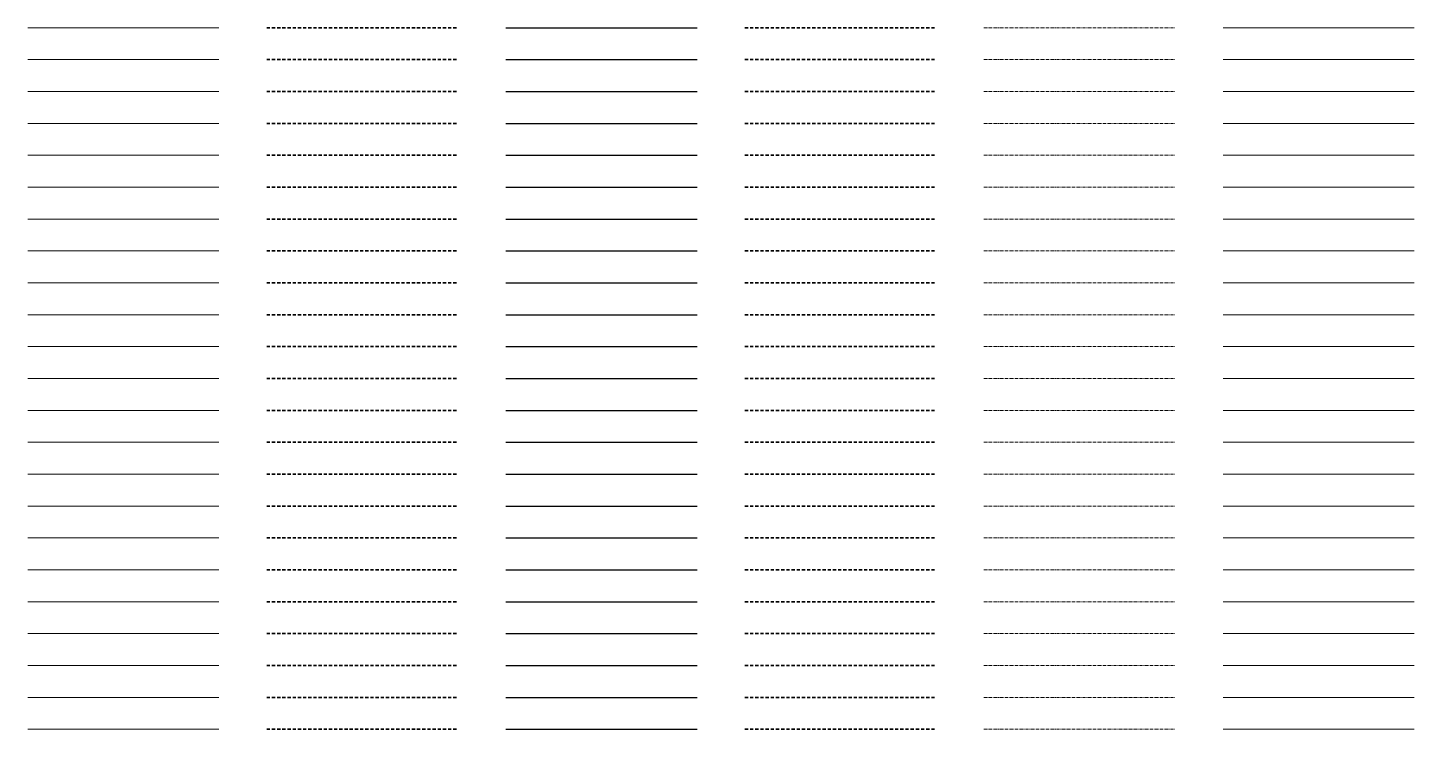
# Model space of a CAD drawing. Header units: metres. Extents: x -170 to 2070, y -13 to 14380.
# Drawn here: x 150 to 1020, y 7640 to 8080 of the extents above; entities that cross this region are included whole.
import ezdxf
from ezdxf.lldxf.tags import DXFTag

# ---------------------------------------------------------------- set-up
doc = ezdxf.new("R2010")
doc.units = ezdxf.units.M
doc.linetypes.add('KL-SO', pattern=[3.25, 2, -1.25])
doc.linetypes.add('KL-VERLATEN-SO', pattern=[3.25, 2, -0.5, 0.25, -0.5])
for name, color, linetype, lineweight in [('B-OI-KL-ET_LSOV_DISTRIBUTIE_230 V_4x150Al 4x6Cu-G', 14, 'Continuous', 18), ('B-OI-KL-ET_LSOV_DISTRIBUTIE_230 V_4x150Al 4x6Cu-RESERVE-G', 14, 'KL-RESERVE-SO', 18), ('B-OI-KL-ET_LSOV_DISTRIBUTIE_230 V_4x150Al 4x6Cu-VERLATEN-G', 14, 'KL-VERLATEN-SO', 18), ('B-OI-KL-ET_LSOV_DISTRIBUTIE_230 V_4x16Cu 4x2.5Cu-G', 14, 'Continuous', 18), ('B-OI-KL-ET_LSOV_DISTRIBUTIE_230 V_4x16Cu 4x2.5Cu-RESERVE-G', 14, 'KL-RESERVE-SO', 18), ('B-OI-KL-ET_LSOV_DISTRIBUTIE_230 V_4x16Cu 4x2.5Cu-VERLATEN-G', 14, 'KL-VERLATEN-SO', 18), ('B-OI-KL-ET_LSOV_DISTRIBUTIE_230 V_4x16Cu-G', 14, 'Continuous', 18), ('B-OI-KL-ET_LSOV_DISTRIBUTIE_230 V_4x16Cu-RESERVE-G', 14, 'KL-RESERVE-SO', 18), ('B-OI-KL-ET_LSOV_DISTRIBUTIE_230 V_4x16Cu-VERLATEN-G', 14, 'KL-VERLATEN-SO', 18), ('B-OI-KL-ET_LSOV_DISTRIBUTIE_230 V_4x2.5Cu-G', 14, 'Continuous', 18), ('B-OI-KL-ET_LSOV_DISTRIBUTIE_230 V_4x2.5Cu-RESERVE-G', 14, 'KL-RESERVE-SO', 18), ('B-OI-KL-ET_LSOV_DISTRIBUTIE_230 V_4x2.5Cu-VERLATEN-G', 14, 'KL-VERLATEN-SO', 18), ('B-OI-KL-ET_LSOV_DISTRIBUTIE_230 V_4x240Al-G', 14, 'Continuous', 18), ('B-OI-KL-ET_LSOV_DISTRIBUTIE_230 V_4x240Al-RESERVE-G', 14, 'KL-RESERVE-SO', 18), ('B-OI-KL-ET_LSOV_DISTRIBUTIE_230 V_4x240Al-VERLATEN-G', 14, 'KL-VERLATEN-SO', 18), ('B-OI-KL-ET_LSOV_DISTRIBUTIE_230 V_4x6Cu 4x2.5Cu-G', 14, 'Continuous', 18), ('B-OI-KL-ET_LSOV_DISTRIBUTIE_230 V_4x6Cu 4x2.5Cu-RESERVE-G', 14, 'KL-RESERVE-SO', 18), ('B-OI-KL-ET_LSOV_DISTRIBUTIE_230 V_4x6Cu 4x2.5Cu-VERLATEN-G', 14, 'KL-VERLATEN-SO', 18), ('B-OI-KL-ET_LSOV_DISTRIBUTIE_230 V_4x6Cu-G', 14, 'Continuous', 18), ('B-OI-KL-ET_LSOV_DISTRIBUTIE_230 V_4x6Cu-RESERVE-G', 14, 'KL-RESERVE-SO', 18), ('B-OI-KL-ET_LSOV_DISTRIBUTIE_230 V_4x6Cu-VERLATEN-G', 14, 'KL-VERLATEN-SO', 18), ('B-OI-KL-ET_LSOV_DISTRIBUTIE_230 V_4x95Al 4x6Cu-G', 14, 'Continuous', 18), ('B-OI-KL-ET_LSOV_DISTRIBUTIE_230 V_4x95Al 4x6Cu-RESERVE-G', 14, 'KL-RESERVE-SO', 18), ('B-OI-KL-ET_LSOV_DISTRIBUTIE_230 V_4x95Al 4x6Cu-VERLATEN-G', 14, 'KL-VERLATEN-SO', 18), ('B-OI-KL-ET_LSOV_DISTRIBUTIE_230 V_4x95Al-G', 14, 'Continuous', 18), ('B-OI-KL-ET_LSOV_DISTRIBUTIE_230 V_4x95Al-RESERVE-G', 14, 'KL-RESERVE-SO', 18), ('B-OI-KL-ET_LSOV_DISTRIBUTIE_230 V_4x95Al-VERLATEN-G', 14, 'KL-VERLATEN-SO', 18), ('B-OI-KL-ET_LSOV_DISTRIBUTIE_230 V_4x95Cu-G', 14, 'Continuous', 18), ('B-OI-KL-ET_LSOV_DISTRIBUTIE_230 V_4x95Cu-RESERVE-G', 14, 'KL-RESERVE-SO', 18), ('B-OI-KL-ET_LSOV_DISTRIBUTIE_230 V_4x95Cu-VERLATEN-G', 14, 'KL-VERLATEN-SO', 18), ('B-OI-KL-ET_LSOV_DISTRIBUTIE_230 V_OVERIG-G', 14, 'Continuous', 18), ('B-OI-KL-ET_LSOV_DISTRIBUTIE_230 V_OVERIG-RESERVE-G', 14, 'KL-RESERVE-SO', 18), ('B-OI-KL-ET_LSOV_DISTRIBUTIE_230 V_OVERIG-VERLATEN-G', 14, 'KL-VERLATEN-SO', 18), ('B-OI-KL-ET_LSOV_DISTRIBUTIE_400 V_3x10Cu-G', 14, 'Continuous', 18), ('B-OI-KL-ET_LSOV_DISTRIBUTIE_400 V_3x10Cu-RESERVE-G', 14, 'KL-RESERVE-SO', 18), ('B-OI-KL-ET_LSOV_DISTRIBUTIE_400 V_3x10Cu-VERLATEN-G', 14, 'KL-VERLATEN-SO', 18), ('B-OI-KL-ET_LSOV_DISTRIBUTIE_400 V_3x2.5Cu-G', 14, 'Continuous', 18), ('B-OI-KL-ET_LSOV_DISTRIBUTIE_400 V_3x2.5Cu-RESERVE-G', 14, 'KL-RESERVE-SO', 18), ('B-OI-KL-ET_LSOV_DISTRIBUTIE_400 V_3x2.5Cu-VERLATEN-G', 14, 'KL-VERLATEN-SO', 18), ('B-OI-KL-ET_LSOV_DISTRIBUTIE_400 V_4x10Cu-G', 14, 'Continuous', 18), ('B-OI-KL-ET_LSOV_DISTRIBUTIE_400 V_4x10Cu-RESERVE-G', 14, 'KL-RESERVE-SO', 18), ('B-OI-KL-ET_LSOV_DISTRIBUTIE_400 V_4x10Cu-VERLATEN-G', 14, 'KL-VERLATEN-SO', 18), ('B-OI-KL-ET_LSOV_DISTRIBUTIE_400 V_4x150Al 4x6Cu-G', 14, 'Continuous', 18), ('B-OI-KL-ET_LSOV_DISTRIBUTIE_400 V_4x150Al 4x6Cu-RESERVE-G', 14, 'KL-RESERVE-SO', 18), ('B-OI-KL-ET_LSOV_DISTRIBUTIE_400 V_4x150Al 4x6Cu-VERLATEN-G', 14, 'KL-VERLATEN-SO', 18), ('B-OI-KL-ET_LSOV_DISTRIBUTIE_400 V_4x150Al-G', 14, 'Continuous', 18), ('B-OI-KL-ET_LSOV_DISTRIBUTIE_400 V_4x150Al-RESERVE-G', 14, 'KL-RESERVE-SO', 18), ('B-OI-KL-ET_LSOV_DISTRIBUTIE_400 V_4x150Al-VERLATEN-G', 14, 'KL-VERLATEN-SO', 18), ('B-OI-KL-ET_LSOV_DISTRIBUTIE_400 V_4x16Cu 4x2.5Cu-G', 14, 'Continuous', 18), ('B-OI-KL-ET_LSOV_DISTRIBUTIE_400 V_4x16Cu 4x2.5Cu-RESERVE-G', 14, 'KL-RESERVE-SO', 18), ('B-OI-KL-ET_LSOV_DISTRIBUTIE_400 V_4x16Cu 4x2.5Cu-VERLATEN-G', 14, 'KL-VERLATEN-SO', 18), ('B-OI-KL-ET_LSOV_DISTRIBUTIE_400 V_4x16Cu-G', 14, 'Continuous', 18), ('B-OI-KL-ET_LSOV_DISTRIBUTIE_400 V_4x16Cu-RESERVE-G', 14, 'KL-RESERVE-SO', 18), ('B-OI-KL-ET_LSOV_DISTRIBUTIE_400 V_4x16Cu-VERLATEN-G', 14, 'KL-VERLATEN-SO', 18), ('B-OI-KL-ET_LSOV_DISTRIBUTIE_400 V_4x2.5Cu-G', 14, 'Continuous', 18), ('B-OI-KL-ET_LSOV_DISTRIBUTIE_400 V_4x2.5Cu-RESERVE-G', 14, 'KL-RESERVE-SO', 18), ('B-OI-KL-ET_LSOV_DISTRIBUTIE_400 V_4x2.5Cu-VERLATEN-G', 14, 'KL-VERLATEN-SO', 18), ('B-OI-KL-ET_LSOV_DISTRIBUTIE_400 V_4x240Al-G', 14, 'Continuous', 18), ('B-OI-KL-ET_LSOV_DISTRIBUTIE_400 V_4x240Al-RESERVE-G', 14, 'KL-RESERVE-SO', 18), ('B-OI-KL-ET_LSOV_DISTRIBUTIE_400 V_4x240Al-VERLATEN-G', 14, 'KL-VERLATEN-SO', 18), ('B-OI-KL-ET_LSOV_DISTRIBUTIE_400 V_4x6Cu 4x2.5Cu-G', 14, 'Continuous', 18), ('B-OI-KL-ET_LSOV_DISTRIBUTIE_400 V_4x6Cu 4x2.5Cu-RESERVE-G', 14, 'KL-RESERVE-SO', 18), ('B-OI-KL-ET_LSOV_DISTRIBUTIE_400 V_4x6Cu 4x2.5Cu-VERLATEN-G', 14, 'KL-VERLATEN-SO', 18), ('B-OI-KL-ET_LSOV_DISTRIBUTIE_400 V_4x6Cu-G', 14, 'Continuous', 18), ('B-OI-KL-ET_LSOV_DISTRIBUTIE_400 V_4x6Cu-RESERVE-G', 14, 'KL-RESERVE-SO', 18), ('B-OI-KL-ET_LSOV_DISTRIBUTIE_400 V_4x6Cu-VERLATEN-G', 14, 'KL-VERLATEN-SO', 18), ('B-OI-KL-ET_LSOV_DISTRIBUTIE_400 V_4x95Al-G', 14, 'Continuous', 18), ('B-OI-KL-ET_LSOV_DISTRIBUTIE_400 V_4x95Al-RESERVE-G', 14, 'KL-RESERVE-SO', 18), ('B-OI-KL-ET_LSOV_DISTRIBUTIE_400 V_4x95Al-VERLATEN-G', 14, 'KL-VERLATEN-SO', 18), ('N-OI-KL-ET_LSOV_DISTRIBUTIE_230 V_4x150Al 4x6Cu-G', 14, 'KL-SO', 35), ('N-OI-KL-ET_LSOV_DISTRIBUTIE_230 V_4x16Cu 4x2.5Cu-G', 14, 'KL-SO', 35), ('N-OI-KL-ET_LSOV_DISTRIBUTIE_230 V_4x16Cu-G', 14, 'KL-SO', 35), ('N-OI-KL-ET_LSOV_DISTRIBUTIE_230 V_4x2.5Cu-G', 14, 'KL-SO', 35), ('N-OI-KL-ET_LSOV_DISTRIBUTIE_230 V_4x240Al-G', 14, 'KL-SO', 35), ('N-OI-KL-ET_LSOV_DISTRIBUTIE_230 V_4x6Cu 4x2.5Cu-G', 14, 'KL-SO', 35), ('N-OI-KL-ET_LSOV_DISTRIBUTIE_230 V_4x6Cu-G', 14, 'KL-SO', 35), ('N-OI-KL-ET_LSOV_DISTRIBUTIE_230 V_4x95Al 4x6Cu-G', 14, 'KL-SO', 35), ('N-OI-KL-ET_LSOV_DISTRIBUTIE_230 V_4x95Al-G', 14, 'KL-SO', 35), ('N-OI-KL-ET_LSOV_DISTRIBUTIE_230 V_4x95Cu-G', 14, 'KL-SO', 35), ('N-OI-KL-ET_LSOV_DISTRIBUTIE_230 V_OVERIG-G', 14, 'KL-SO', 35), ('N-OI-KL-ET_LSOV_DISTRIBUTIE_400 V_3x10Cu-G', 14, 'KL-SO', 35), ('N-OI-KL-ET_LSOV_DISTRIBUTIE_400 V_3x2.5Cu-G', 14, 'KL-SO', 35), ('N-OI-KL-ET_LSOV_DISTRIBUTIE_400 V_4x10Cu-G', 14, 'KL-SO', 35), ('N-OI-KL-ET_LSOV_DISTRIBUTIE_400 V_4x150Al 4x6Cu-G', 14, 'KL-SO', 35), ('N-OI-KL-ET_LSOV_DISTRIBUTIE_400 V_4x150Al-G', 14, 'KL-SO', 35), ('N-OI-KL-ET_LSOV_DISTRIBUTIE_400 V_4x16Cu 4x2.5Cu-G', 14, 'KL-SO', 35), ('N-OI-KL-ET_LSOV_DISTRIBUTIE_400 V_4x16Cu-G', 14, 'KL-SO', 35), ('N-OI-KL-ET_LSOV_DISTRIBUTIE_400 V_4x2.5Cu-G', 14, 'KL-SO', 35), ('N-OI-KL-ET_LSOV_DISTRIBUTIE_400 V_4x240Al-G', 14, 'KL-SO', 35), ('N-OI-KL-ET_LSOV_DISTRIBUTIE_400 V_4x6Cu 4x2.5Cu-G', 14, 'KL-SO', 35), ('N-OI-KL-ET_LSOV_DISTRIBUTIE_400 V_4x6Cu-G', 14, 'KL-SO', 35), ('N-OI-KL-ET_LSOV_DISTRIBUTIE_400 V_4x95Al-G', 14, 'KL-SO', 35), ('R-OI-KL-ET_LSOV_DISTRIBUTIE_230 V_4x150Al 4x6Cu-G', 14, 'KL-SO', 35), ('R-OI-KL-ET_LSOV_DISTRIBUTIE_230 V_4x16Cu 4x2.5Cu-G', 14, 'KL-SO', 35), ('R-OI-KL-ET_LSOV_DISTRIBUTIE_230 V_4x16Cu-G', 14, 'KL-SO', 35), ('R-OI-KL-ET_LSOV_DISTRIBUTIE_230 V_4x2.5Cu-G', 14, 'KL-SO', 35), ('R-OI-KL-ET_LSOV_DISTRIBUTIE_230 V_4x240Al-G', 14, 'KL-SO', 35), ('R-OI-KL-ET_LSOV_DISTRIBUTIE_230 V_4x6Cu 4x2.5Cu-G', 14, 'KL-SO', 35), ('R-OI-KL-ET_LSOV_DISTRIBUTIE_230 V_4x6Cu-G', 14, 'KL-SO', 35), ('R-OI-KL-ET_LSOV_DISTRIBUTIE_230 V_4x95Al 4x6Cu-G', 14, 'KL-SO', 35), ('R-OI-KL-ET_LSOV_DISTRIBUTIE_230 V_4x95Al-G', 14, 'KL-SO', 35), ('R-OI-KL-ET_LSOV_DISTRIBUTIE_230 V_4x95Cu-G', 14, 'KL-SO', 35), ('R-OI-KL-ET_LSOV_DISTRIBUTIE_230 V_OVERIG-G', 14, 'KL-SO', 35), ('R-OI-KL-ET_LSOV_DISTRIBUTIE_400 V_3x10Cu-G', 14, 'KL-SO', 35), ('R-OI-KL-ET_LSOV_DISTRIBUTIE_400 V_3x2.5Cu-G', 14, 'KL-SO', 35), ('R-OI-KL-ET_LSOV_DISTRIBUTIE_400 V_4x10Cu-G', 14, 'KL-SO', 35), ('R-OI-KL-ET_LSOV_DISTRIBUTIE_400 V_4x150Al 4x6Cu-G', 14, 'KL-SO', 35), ('R-OI-KL-ET_LSOV_DISTRIBUTIE_400 V_4x150Al-G', 14, 'KL-SO', 35), ('R-OI-KL-ET_LSOV_DISTRIBUTIE_400 V_4x16Cu 4x2.5Cu-G', 14, 'KL-SO', 35), ('R-OI-KL-ET_LSOV_DISTRIBUTIE_400 V_4x16Cu-G', 14, 'KL-SO', 35), ('R-OI-KL-ET_LSOV_DISTRIBUTIE_400 V_4x2.5Cu-G', 14, 'KL-SO', 35), ('R-OI-KL-ET_LSOV_DISTRIBUTIE_400 V_4x240Al-G', 14, 'KL-SO', 35), ('R-OI-KL-ET_LSOV_DISTRIBUTIE_400 V_4x6Cu 4x2.5Cu-G', 14, 'KL-SO', 35), ('R-OI-KL-ET_LSOV_DISTRIBUTIE_400 V_4x6Cu-G', 14, 'KL-SO', 35), ('R-OI-KL-ET_LSOV_DISTRIBUTIE_400 V_4x95Al-G', 14, 'KL-SO', 35), ('V-OI-KL-ET_LSOV_DISTRIBUTIE_230 V_4x150Al 4x6Cu-G', 14, 'V-KL-SO', 25), ('V-OI-KL-ET_LSOV_DISTRIBUTIE_230 V_4x16Cu 4x2.5Cu-G', 14, 'V-KL-SO', 25), ('V-OI-KL-ET_LSOV_DISTRIBUTIE_230 V_4x16Cu-G', 14, 'V-KL-SO', 25), ('V-OI-KL-ET_LSOV_DISTRIBUTIE_230 V_4x2.5Cu-G', 14, 'V-KL-SO', 25), ('V-OI-KL-ET_LSOV_DISTRIBUTIE_230 V_4x240Al-G', 14, 'V-KL-SO', 25), ('V-OI-KL-ET_LSOV_DISTRIBUTIE_230 V_4x6Cu 4x2.5Cu-G', 14, 'V-KL-SO', 25), ('V-OI-KL-ET_LSOV_DISTRIBUTIE_230 V_4x6Cu-G', 14, 'V-KL-SO', 25), ('V-OI-KL-ET_LSOV_DISTRIBUTIE_230 V_4x95Al 4x6Cu-G', 14, 'V-KL-SO', 25), ('V-OI-KL-ET_LSOV_DISTRIBUTIE_230 V_4x95Al-G', 14, 'V-KL-SO', 25), ('V-OI-KL-ET_LSOV_DISTRIBUTIE_230 V_4x95Cu-G', 14, 'V-KL-SO', 25), ('V-OI-KL-ET_LSOV_DISTRIBUTIE_230 V_OVERIG-G', 14, 'V-KL-SO', 25), ('V-OI-KL-ET_LSOV_DISTRIBUTIE_400 V_3x10Cu-G', 14, 'V-KL-SO', 25), ('V-OI-KL-ET_LSOV_DISTRIBUTIE_400 V_3x2.5Cu-G', 14, 'V-KL-SO', 25), ('V-OI-KL-ET_LSOV_DISTRIBUTIE_400 V_4x10Cu-G', 14, 'V-KL-SO', 25), ('V-OI-KL-ET_LSOV_DISTRIBUTIE_400 V_4x150Al 4x6Cu-G', 14, 'V-KL-SO', 25), ('V-OI-KL-ET_LSOV_DISTRIBUTIE_400 V_4x150Al-G', 14, 'V-KL-SO', 25), ('V-OI-KL-ET_LSOV_DISTRIBUTIE_400 V_4x16Cu 4x2.5Cu-G', 14, 'V-KL-SO', 25), ('V-OI-KL-ET_LSOV_DISTRIBUTIE_400 V_4x16Cu-G', 14, 'V-KL-SO', 25), ('V-OI-KL-ET_LSOV_DISTRIBUTIE_400 V_4x2.5Cu-G', 14, 'V-KL-SO', 25), ('V-OI-KL-ET_LSOV_DISTRIBUTIE_400 V_4x240Al-G', 14, 'V-KL-SO', 25), ('V-OI-KL-ET_LSOV_DISTRIBUTIE_400 V_4x6Cu 4x2.5Cu-G', 14, 'V-KL-SO', 25), ('V-OI-KL-ET_LSOV_DISTRIBUTIE_400 V_4x6Cu-G', 14, 'V-KL-SO', 25), ('V-OI-KL-ET_LSOV_DISTRIBUTIE_400 V_4x95Al-G', 14, 'V-KL-SO', 25)]:
    doc.layers.add(name, color=color, linetype=linetype, lineweight=lineweight)
doc.styles.get("Standard").update_dxf_attribs({"font": 'NLCS-ISO.ttf'})
tags = doc.linetypes.add('KL-RESERVE-SO', pattern='A,7,-2,["RS",Standard,S=1,R=0,X=-1,Y=-0.5],-1.5', length=10.5).pattern_tags.tags
tags[6] = DXFTag(74, 10)
doc.linetypes.add('V-KL-SO', pattern='A,2,[24,nlcs.shx,S=0.75,R=0,X=0,Y=0],2', length=4)

msp = doc.modelspace()

# ---------------------------------------------------------------- linework, layer by layer
at = {"layer": 'B-OI-KL-ET_LSOV_DISTRIBUTIE_230 V_4x150Al 4x6Cu-G'}
msp.add_line((150, 7640), (270, 7640), dxfattribs=at)
at = {"layer": 'B-OI-KL-ET_LSOV_DISTRIBUTIE_230 V_4x150Al 4x6Cu-RESERVE-G'}
msp.add_line((900, 7640), (1020, 7640), dxfattribs=at)
at = {"layer": 'B-OI-KL-ET_LSOV_DISTRIBUTIE_230 V_4x150Al 4x6Cu-VERLATEN-G'}
msp.add_line((750, 7640), (870, 7640), dxfattribs=at)
at = {"layer": 'B-OI-KL-ET_LSOV_DISTRIBUTIE_230 V_4x16Cu 4x2.5Cu-G'}
msp.add_line((150, 7680), (270, 7680), dxfattribs=at)
at = {"layer": 'B-OI-KL-ET_LSOV_DISTRIBUTIE_230 V_4x16Cu 4x2.5Cu-RESERVE-G'}
msp.add_line((900, 7680), (1020, 7680), dxfattribs=at)
at = {"layer": 'B-OI-KL-ET_LSOV_DISTRIBUTIE_230 V_4x16Cu 4x2.5Cu-VERLATEN-G'}
msp.add_line((750, 7680), (870, 7680), dxfattribs=at)
at = {"layer": 'B-OI-KL-ET_LSOV_DISTRIBUTIE_230 V_4x16Cu-G'}
msp.add_line((150, 7660), (270, 7660), dxfattribs=at)
at = {"layer": 'B-OI-KL-ET_LSOV_DISTRIBUTIE_230 V_4x16Cu-RESERVE-G'}
msp.add_line((900, 7660), (1020, 7660), dxfattribs=at)
at = {"layer": 'B-OI-KL-ET_LSOV_DISTRIBUTIE_230 V_4x16Cu-VERLATEN-G'}
msp.add_line((750, 7660), (870, 7660), dxfattribs=at)
at = {"layer": 'B-OI-KL-ET_LSOV_DISTRIBUTIE_230 V_4x2.5Cu-G'}
msp.add_line((150, 7700), (270, 7700), dxfattribs=at)
at = {"layer": 'B-OI-KL-ET_LSOV_DISTRIBUTIE_230 V_4x2.5Cu-RESERVE-G'}
msp.add_line((900, 7700), (1020, 7700), dxfattribs=at)
at = {"layer": 'B-OI-KL-ET_LSOV_DISTRIBUTIE_230 V_4x2.5Cu-VERLATEN-G'}
msp.add_line((750, 7700), (870, 7700), dxfattribs=at)
at = {"layer": 'B-OI-KL-ET_LSOV_DISTRIBUTIE_230 V_4x240Al-G'}
msp.add_line((150, 7720), (270, 7720), dxfattribs=at)
at = {"layer": 'B-OI-KL-ET_LSOV_DISTRIBUTIE_230 V_4x240Al-RESERVE-G'}
msp.add_line((900, 7720), (1020, 7720), dxfattribs=at)
at = {"layer": 'B-OI-KL-ET_LSOV_DISTRIBUTIE_230 V_4x240Al-VERLATEN-G'}
msp.add_line((750, 7720), (870, 7720), dxfattribs=at)
at = {"layer": 'B-OI-KL-ET_LSOV_DISTRIBUTIE_230 V_4x6Cu 4x2.5Cu-G'}
msp.add_line((150, 7760), (270, 7760), dxfattribs=at)
at = {"layer": 'B-OI-KL-ET_LSOV_DISTRIBUTIE_230 V_4x6Cu 4x2.5Cu-RESERVE-G'}
msp.add_line((900, 7760), (1020, 7760), dxfattribs=at)
at = {"layer": 'B-OI-KL-ET_LSOV_DISTRIBUTIE_230 V_4x6Cu 4x2.5Cu-VERLATEN-G'}
msp.add_line((750, 7760), (870, 7760), dxfattribs=at)
at = {"layer": 'B-OI-KL-ET_LSOV_DISTRIBUTIE_230 V_4x6Cu-G'}
msp.add_line((150, 7740), (270, 7740), dxfattribs=at)
at = {"layer": 'B-OI-KL-ET_LSOV_DISTRIBUTIE_230 V_4x6Cu-RESERVE-G'}
msp.add_line((900, 7740), (1020, 7740), dxfattribs=at)
at = {"layer": 'B-OI-KL-ET_LSOV_DISTRIBUTIE_230 V_4x6Cu-VERLATEN-G'}
msp.add_line((750, 7740), (870, 7740), dxfattribs=at)
at = {"layer": 'B-OI-KL-ET_LSOV_DISTRIBUTIE_230 V_4x95Al 4x6Cu-G'}
msp.add_line((150, 7800), (270, 7800), dxfattribs=at)
at = {"layer": 'B-OI-KL-ET_LSOV_DISTRIBUTIE_230 V_4x95Al 4x6Cu-RESERVE-G'}
msp.add_line((900, 7800), (1020, 7800), dxfattribs=at)
at = {"layer": 'B-OI-KL-ET_LSOV_DISTRIBUTIE_230 V_4x95Al 4x6Cu-VERLATEN-G'}
msp.add_line((750, 7800), (870, 7800), dxfattribs=at)
at = {"layer": 'B-OI-KL-ET_LSOV_DISTRIBUTIE_230 V_4x95Al-G'}
msp.add_line((150, 7780), (270, 7780), dxfattribs=at)
at = {"layer": 'B-OI-KL-ET_LSOV_DISTRIBUTIE_230 V_4x95Al-RESERVE-G'}
msp.add_line((900, 7780), (1020, 7780), dxfattribs=at)
at = {"layer": 'B-OI-KL-ET_LSOV_DISTRIBUTIE_230 V_4x95Al-VERLATEN-G'}
msp.add_line((750, 7780), (870, 7780), dxfattribs=at)
at = {"layer": 'B-OI-KL-ET_LSOV_DISTRIBUTIE_230 V_4x95Cu-G'}
msp.add_line((150, 7820), (270, 7820), dxfattribs=at)
at = {"layer": 'B-OI-KL-ET_LSOV_DISTRIBUTIE_230 V_4x95Cu-RESERVE-G'}
msp.add_line((900, 7820), (1020, 7820), dxfattribs=at)
at = {"layer": 'B-OI-KL-ET_LSOV_DISTRIBUTIE_230 V_4x95Cu-VERLATEN-G'}
msp.add_line((750, 7820), (870, 7820), dxfattribs=at)
at = {"layer": 'B-OI-KL-ET_LSOV_DISTRIBUTIE_230 V_OVERIG-G'}
msp.add_line((150, 7840), (270, 7840), dxfattribs=at)
at = {"layer": 'B-OI-KL-ET_LSOV_DISTRIBUTIE_230 V_OVERIG-RESERVE-G'}
msp.add_line((900, 7840), (1020, 7840), dxfattribs=at)
at = {"layer": 'B-OI-KL-ET_LSOV_DISTRIBUTIE_230 V_OVERIG-VERLATEN-G'}
msp.add_line((750, 7840), (870, 7840), dxfattribs=at)
at = {"layer": 'B-OI-KL-ET_LSOV_DISTRIBUTIE_400 V_3x10Cu-G'}
msp.add_line((150, 7860), (270, 7860), dxfattribs=at)
at = {"layer": 'B-OI-KL-ET_LSOV_DISTRIBUTIE_400 V_3x10Cu-RESERVE-G'}
msp.add_line((900, 7860), (1020, 7860), dxfattribs=at)
at = {"layer": 'B-OI-KL-ET_LSOV_DISTRIBUTIE_400 V_3x10Cu-VERLATEN-G'}
msp.add_line((750, 7860), (870, 7860), dxfattribs=at)
at = {"layer": 'B-OI-KL-ET_LSOV_DISTRIBUTIE_400 V_3x2.5Cu-G'}
msp.add_line((150, 7880), (270, 7880), dxfattribs=at)
at = {"layer": 'B-OI-KL-ET_LSOV_DISTRIBUTIE_400 V_3x2.5Cu-RESERVE-G'}
msp.add_line((900, 7880), (1020, 7880), dxfattribs=at)
at = {"layer": 'B-OI-KL-ET_LSOV_DISTRIBUTIE_400 V_3x2.5Cu-VERLATEN-G'}
msp.add_line((750, 7880), (870, 7880), dxfattribs=at)
at = {"layer": 'B-OI-KL-ET_LSOV_DISTRIBUTIE_400 V_4x10Cu-G'}
msp.add_line((150, 7900), (270, 7900), dxfattribs=at)
at = {"layer": 'B-OI-KL-ET_LSOV_DISTRIBUTIE_400 V_4x10Cu-RESERVE-G'}
msp.add_line((900, 7900), (1020, 7900), dxfattribs=at)
at = {"layer": 'B-OI-KL-ET_LSOV_DISTRIBUTIE_400 V_4x10Cu-VERLATEN-G'}
msp.add_line((750, 7900), (870, 7900), dxfattribs=at)
at = {"layer": 'B-OI-KL-ET_LSOV_DISTRIBUTIE_400 V_4x150Al 4x6Cu-G'}
msp.add_line((150, 7940), (270, 7940), dxfattribs=at)
at = {"layer": 'B-OI-KL-ET_LSOV_DISTRIBUTIE_400 V_4x150Al 4x6Cu-RESERVE-G'}
msp.add_line((900, 7940), (1020, 7940), dxfattribs=at)
at = {"layer": 'B-OI-KL-ET_LSOV_DISTRIBUTIE_400 V_4x150Al 4x6Cu-VERLATEN-G'}
msp.add_line((750, 7940), (870, 7940), dxfattribs=at)
at = {"layer": 'B-OI-KL-ET_LSOV_DISTRIBUTIE_400 V_4x150Al-G'}
msp.add_line((150, 7920), (270, 7920), dxfattribs=at)
at = {"layer": 'B-OI-KL-ET_LSOV_DISTRIBUTIE_400 V_4x150Al-RESERVE-G'}
msp.add_line((900, 7920), (1020, 7920), dxfattribs=at)
at = {"layer": 'B-OI-KL-ET_LSOV_DISTRIBUTIE_400 V_4x150Al-VERLATEN-G'}
msp.add_line((750, 7920), (870, 7920), dxfattribs=at)
at = {"layer": 'B-OI-KL-ET_LSOV_DISTRIBUTIE_400 V_4x16Cu 4x2.5Cu-G'}
msp.add_line((150, 7980), (270, 7980), dxfattribs=at)
at = {"layer": 'B-OI-KL-ET_LSOV_DISTRIBUTIE_400 V_4x16Cu 4x2.5Cu-RESERVE-G'}
msp.add_line((900, 7980), (1020, 7980), dxfattribs=at)
at = {"layer": 'B-OI-KL-ET_LSOV_DISTRIBUTIE_400 V_4x16Cu 4x2.5Cu-VERLATEN-G'}
msp.add_line((750, 7980), (870, 7980), dxfattribs=at)
at = {"layer": 'B-OI-KL-ET_LSOV_DISTRIBUTIE_400 V_4x16Cu-G'}
msp.add_line((150, 7960), (270, 7960), dxfattribs=at)
at = {"layer": 'B-OI-KL-ET_LSOV_DISTRIBUTIE_400 V_4x16Cu-RESERVE-G'}
msp.add_line((900, 7960), (1020, 7960), dxfattribs=at)
at = {"layer": 'B-OI-KL-ET_LSOV_DISTRIBUTIE_400 V_4x16Cu-VERLATEN-G'}
msp.add_line((750, 7960), (870, 7960), dxfattribs=at)
at = {"layer": 'B-OI-KL-ET_LSOV_DISTRIBUTIE_400 V_4x2.5Cu-G'}
msp.add_line((150, 8000), (270, 8000), dxfattribs=at)
at = {"layer": 'B-OI-KL-ET_LSOV_DISTRIBUTIE_400 V_4x2.5Cu-RESERVE-G'}
msp.add_line((900, 8000), (1020, 8000), dxfattribs=at)
at = {"layer": 'B-OI-KL-ET_LSOV_DISTRIBUTIE_400 V_4x2.5Cu-VERLATEN-G'}
msp.add_line((750, 8000), (870, 8000), dxfattribs=at)
at = {"layer": 'B-OI-KL-ET_LSOV_DISTRIBUTIE_400 V_4x240Al-G'}
msp.add_line((150, 8020), (270, 8020), dxfattribs=at)
at = {"layer": 'B-OI-KL-ET_LSOV_DISTRIBUTIE_400 V_4x240Al-RESERVE-G'}
msp.add_line((900, 8020), (1020, 8020), dxfattribs=at)
at = {"layer": 'B-OI-KL-ET_LSOV_DISTRIBUTIE_400 V_4x240Al-VERLATEN-G'}
msp.add_line((750, 8020), (870, 8020), dxfattribs=at)
at = {"layer": 'B-OI-KL-ET_LSOV_DISTRIBUTIE_400 V_4x6Cu 4x2.5Cu-G'}
msp.add_line((150, 8060), (270, 8060), dxfattribs=at)
at = {"layer": 'B-OI-KL-ET_LSOV_DISTRIBUTIE_400 V_4x6Cu 4x2.5Cu-RESERVE-G'}
msp.add_line((900, 8060), (1020, 8060), dxfattribs=at)
at = {"layer": 'B-OI-KL-ET_LSOV_DISTRIBUTIE_400 V_4x6Cu 4x2.5Cu-VERLATEN-G'}
msp.add_line((750, 8060), (870, 8060), dxfattribs=at)
at = {"layer": 'B-OI-KL-ET_LSOV_DISTRIBUTIE_400 V_4x6Cu-G'}
msp.add_line((150, 8040), (270, 8040), dxfattribs=at)
at = {"layer": 'B-OI-KL-ET_LSOV_DISTRIBUTIE_400 V_4x6Cu-RESERVE-G'}
msp.add_line((900, 8040), (1020, 8040), dxfattribs=at)
at = {"layer": 'B-OI-KL-ET_LSOV_DISTRIBUTIE_400 V_4x6Cu-VERLATEN-G'}
msp.add_line((750, 8040), (870, 8040), dxfattribs=at)
at = {"layer": 'B-OI-KL-ET_LSOV_DISTRIBUTIE_400 V_4x95Al-G'}
msp.add_line((150, 8080), (270, 8080), dxfattribs=at)
at = {"layer": 'B-OI-KL-ET_LSOV_DISTRIBUTIE_400 V_4x95Al-RESERVE-G'}
msp.add_line((900, 8080), (1020, 8080), dxfattribs=at)
at = {"layer": 'B-OI-KL-ET_LSOV_DISTRIBUTIE_400 V_4x95Al-VERLATEN-G'}
msp.add_line((750, 8080), (870, 8080), dxfattribs=at)
at = {"layer": 'N-OI-KL-ET_LSOV_DISTRIBUTIE_230 V_4x150Al 4x6Cu-G'}
msp.add_line((300, 7640), (420, 7640), dxfattribs=at)
at = {"layer": 'N-OI-KL-ET_LSOV_DISTRIBUTIE_230 V_4x16Cu 4x2.5Cu-G'}
msp.add_line((300, 7680), (420, 7680), dxfattribs=at)
at = {"layer": 'N-OI-KL-ET_LSOV_DISTRIBUTIE_230 V_4x16Cu-G'}
msp.add_line((300, 7660), (420, 7660), dxfattribs=at)
at = {"layer": 'N-OI-KL-ET_LSOV_DISTRIBUTIE_230 V_4x2.5Cu-G'}
msp.add_line((300, 7700), (420, 7700), dxfattribs=at)
at = {"layer": 'N-OI-KL-ET_LSOV_DISTRIBUTIE_230 V_4x240Al-G'}
msp.add_line((300, 7720), (420, 7720), dxfattribs=at)
at = {"layer": 'N-OI-KL-ET_LSOV_DISTRIBUTIE_230 V_4x6Cu 4x2.5Cu-G'}
msp.add_line((300, 7760), (420, 7760), dxfattribs=at)
at = {"layer": 'N-OI-KL-ET_LSOV_DISTRIBUTIE_230 V_4x6Cu-G'}
msp.add_line((300, 7740), (420, 7740), dxfattribs=at)
at = {"layer": 'N-OI-KL-ET_LSOV_DISTRIBUTIE_230 V_4x95Al 4x6Cu-G'}
msp.add_line((300, 7800), (420, 7800), dxfattribs=at)
at = {"layer": 'N-OI-KL-ET_LSOV_DISTRIBUTIE_230 V_4x95Al-G'}
msp.add_line((300, 7780), (420, 7780), dxfattribs=at)
at = {"layer": 'N-OI-KL-ET_LSOV_DISTRIBUTIE_230 V_4x95Cu-G'}
msp.add_line((300, 7820), (420, 7820), dxfattribs=at)
at = {"layer": 'N-OI-KL-ET_LSOV_DISTRIBUTIE_230 V_OVERIG-G'}
msp.add_line((300, 7840), (420, 7840), dxfattribs=at)
at = {"layer": 'N-OI-KL-ET_LSOV_DISTRIBUTIE_400 V_3x10Cu-G'}
msp.add_line((300, 7860), (420, 7860), dxfattribs=at)
at = {"layer": 'N-OI-KL-ET_LSOV_DISTRIBUTIE_400 V_3x2.5Cu-G'}
msp.add_line((300, 7880), (420, 7880), dxfattribs=at)
at = {"layer": 'N-OI-KL-ET_LSOV_DISTRIBUTIE_400 V_4x10Cu-G'}
msp.add_line((300, 7900), (420, 7900), dxfattribs=at)
at = {"layer": 'N-OI-KL-ET_LSOV_DISTRIBUTIE_400 V_4x150Al 4x6Cu-G'}
msp.add_line((300, 7940), (420, 7940), dxfattribs=at)
at = {"layer": 'N-OI-KL-ET_LSOV_DISTRIBUTIE_400 V_4x150Al-G'}
msp.add_line((300, 7920), (420, 7920), dxfattribs=at)
at = {"layer": 'N-OI-KL-ET_LSOV_DISTRIBUTIE_400 V_4x16Cu 4x2.5Cu-G'}
msp.add_line((300, 7980), (420, 7980), dxfattribs=at)
at = {"layer": 'N-OI-KL-ET_LSOV_DISTRIBUTIE_400 V_4x16Cu-G'}
msp.add_line((300, 7960), (420, 7960), dxfattribs=at)
at = {"layer": 'N-OI-KL-ET_LSOV_DISTRIBUTIE_400 V_4x2.5Cu-G'}
msp.add_line((300, 8000), (420, 8000), dxfattribs=at)
at = {"layer": 'N-OI-KL-ET_LSOV_DISTRIBUTIE_400 V_4x240Al-G'}
msp.add_line((300, 8020), (420, 8020), dxfattribs=at)
at = {"layer": 'N-OI-KL-ET_LSOV_DISTRIBUTIE_400 V_4x6Cu 4x2.5Cu-G'}
msp.add_line((300, 8060), (420, 8060), dxfattribs=at)
at = {"layer": 'N-OI-KL-ET_LSOV_DISTRIBUTIE_400 V_4x6Cu-G'}
msp.add_line((300, 8040), (420, 8040), dxfattribs=at)
at = {"layer": 'N-OI-KL-ET_LSOV_DISTRIBUTIE_400 V_4x95Al-G'}
msp.add_line((300, 8080), (420, 8080), dxfattribs=at)
at = {"layer": 'R-OI-KL-ET_LSOV_DISTRIBUTIE_230 V_4x150Al 4x6Cu-G'}
msp.add_line((600, 7640), (720, 7640), dxfattribs=at)
at = {"layer": 'R-OI-KL-ET_LSOV_DISTRIBUTIE_230 V_4x16Cu 4x2.5Cu-G'}
msp.add_line((600, 7680), (720, 7680), dxfattribs=at)
at = {"layer": 'R-OI-KL-ET_LSOV_DISTRIBUTIE_230 V_4x16Cu-G'}
msp.add_line((600, 7660), (720, 7660), dxfattribs=at)
at = {"layer": 'R-OI-KL-ET_LSOV_DISTRIBUTIE_230 V_4x2.5Cu-G'}
msp.add_line((600, 7700), (720, 7700), dxfattribs=at)
at = {"layer": 'R-OI-KL-ET_LSOV_DISTRIBUTIE_230 V_4x240Al-G'}
msp.add_line((600, 7720), (720, 7720), dxfattribs=at)
at = {"layer": 'R-OI-KL-ET_LSOV_DISTRIBUTIE_230 V_4x6Cu 4x2.5Cu-G'}
msp.add_line((600, 7760), (720, 7760), dxfattribs=at)
at = {"layer": 'R-OI-KL-ET_LSOV_DISTRIBUTIE_230 V_4x6Cu-G'}
msp.add_line((600, 7740), (720, 7740), dxfattribs=at)
at = {"layer": 'R-OI-KL-ET_LSOV_DISTRIBUTIE_230 V_4x95Al 4x6Cu-G'}
msp.add_line((600, 7800), (720, 7800), dxfattribs=at)
at = {"layer": 'R-OI-KL-ET_LSOV_DISTRIBUTIE_230 V_4x95Al-G'}
msp.add_line((600, 7780), (720, 7780), dxfattribs=at)
at = {"layer": 'R-OI-KL-ET_LSOV_DISTRIBUTIE_230 V_4x95Cu-G'}
msp.add_line((600, 7820), (720, 7820), dxfattribs=at)
at = {"layer": 'R-OI-KL-ET_LSOV_DISTRIBUTIE_230 V_OVERIG-G'}
msp.add_line((600, 7840), (720, 7840), dxfattribs=at)
at = {"layer": 'R-OI-KL-ET_LSOV_DISTRIBUTIE_400 V_3x10Cu-G'}
msp.add_line((600, 7860), (720, 7860), dxfattribs=at)
at = {"layer": 'R-OI-KL-ET_LSOV_DISTRIBUTIE_400 V_3x2.5Cu-G'}
msp.add_line((600, 7880), (720, 7880), dxfattribs=at)
at = {"layer": 'R-OI-KL-ET_LSOV_DISTRIBUTIE_400 V_4x10Cu-G'}
msp.add_line((600, 7900), (720, 7900), dxfattribs=at)
at = {"layer": 'R-OI-KL-ET_LSOV_DISTRIBUTIE_400 V_4x150Al 4x6Cu-G'}
msp.add_line((600, 7940), (720, 7940), dxfattribs=at)
at = {"layer": 'R-OI-KL-ET_LSOV_DISTRIBUTIE_400 V_4x150Al-G'}
msp.add_line((600, 7920), (720, 7920), dxfattribs=at)
at = {"layer": 'R-OI-KL-ET_LSOV_DISTRIBUTIE_400 V_4x16Cu 4x2.5Cu-G'}
msp.add_line((600, 7980), (720, 7980), dxfattribs=at)
at = {"layer": 'R-OI-KL-ET_LSOV_DISTRIBUTIE_400 V_4x16Cu-G'}
msp.add_line((600, 7960), (720, 7960), dxfattribs=at)
at = {"layer": 'R-OI-KL-ET_LSOV_DISTRIBUTIE_400 V_4x2.5Cu-G'}
msp.add_line((600, 8000), (720, 8000), dxfattribs=at)
at = {"layer": 'R-OI-KL-ET_LSOV_DISTRIBUTIE_400 V_4x240Al-G'}
msp.add_line((600, 8020), (720, 8020), dxfattribs=at)
at = {"layer": 'R-OI-KL-ET_LSOV_DISTRIBUTIE_400 V_4x6Cu 4x2.5Cu-G'}
msp.add_line((600, 8060), (720, 8060), dxfattribs=at)
at = {"layer": 'R-OI-KL-ET_LSOV_DISTRIBUTIE_400 V_4x6Cu-G'}
msp.add_line((600, 8040), (720, 8040), dxfattribs=at)
at = {"layer": 'R-OI-KL-ET_LSOV_DISTRIBUTIE_400 V_4x95Al-G'}
msp.add_line((600, 8080), (720, 8080), dxfattribs=at)
at = {"layer": 'V-OI-KL-ET_LSOV_DISTRIBUTIE_230 V_4x150Al 4x6Cu-G'}
msp.add_line((450, 7640), (570, 7640), dxfattribs=at)
at = {"layer": 'V-OI-KL-ET_LSOV_DISTRIBUTIE_230 V_4x16Cu 4x2.5Cu-G'}
msp.add_line((450, 7680), (570, 7680), dxfattribs=at)
at = {"layer": 'V-OI-KL-ET_LSOV_DISTRIBUTIE_230 V_4x16Cu-G'}
msp.add_line((450, 7660), (570, 7660), dxfattribs=at)
at = {"layer": 'V-OI-KL-ET_LSOV_DISTRIBUTIE_230 V_4x2.5Cu-G'}
msp.add_line((450, 7700), (570, 7700), dxfattribs=at)
at = {"layer": 'V-OI-KL-ET_LSOV_DISTRIBUTIE_230 V_4x240Al-G'}
msp.add_line((450, 7720), (570, 7720), dxfattribs=at)
at = {"layer": 'V-OI-KL-ET_LSOV_DISTRIBUTIE_230 V_4x6Cu 4x2.5Cu-G'}
msp.add_line((450, 7760), (570, 7760), dxfattribs=at)
at = {"layer": 'V-OI-KL-ET_LSOV_DISTRIBUTIE_230 V_4x6Cu-G'}
msp.add_line((450, 7740), (570, 7740), dxfattribs=at)
at = {"layer": 'V-OI-KL-ET_LSOV_DISTRIBUTIE_230 V_4x95Al 4x6Cu-G'}
msp.add_line((450, 7800), (570, 7800), dxfattribs=at)
at = {"layer": 'V-OI-KL-ET_LSOV_DISTRIBUTIE_230 V_4x95Al-G'}
msp.add_line((450, 7780), (570, 7780), dxfattribs=at)
at = {"layer": 'V-OI-KL-ET_LSOV_DISTRIBUTIE_230 V_4x95Cu-G'}
msp.add_line((450, 7820), (570, 7820), dxfattribs=at)
at = {"layer": 'V-OI-KL-ET_LSOV_DISTRIBUTIE_230 V_OVERIG-G'}
msp.add_line((450, 7840), (570, 7840), dxfattribs=at)
at = {"layer": 'V-OI-KL-ET_LSOV_DISTRIBUTIE_400 V_3x10Cu-G'}
msp.add_line((450, 7860), (570, 7860), dxfattribs=at)
at = {"layer": 'V-OI-KL-ET_LSOV_DISTRIBUTIE_400 V_3x2.5Cu-G'}
msp.add_line((450, 7880), (570, 7880), dxfattribs=at)
at = {"layer": 'V-OI-KL-ET_LSOV_DISTRIBUTIE_400 V_4x10Cu-G'}
msp.add_line((450, 7900), (570, 7900), dxfattribs=at)
at = {"layer": 'V-OI-KL-ET_LSOV_DISTRIBUTIE_400 V_4x150Al 4x6Cu-G'}
msp.add_line((450, 7940), (570, 7940), dxfattribs=at)
at = {"layer": 'V-OI-KL-ET_LSOV_DISTRIBUTIE_400 V_4x150Al-G'}
msp.add_line((450, 7920), (570, 7920), dxfattribs=at)
at = {"layer": 'V-OI-KL-ET_LSOV_DISTRIBUTIE_400 V_4x16Cu 4x2.5Cu-G'}
msp.add_line((450, 7980), (570, 7980), dxfattribs=at)
at = {"layer": 'V-OI-KL-ET_LSOV_DISTRIBUTIE_400 V_4x16Cu-G'}
msp.add_line((450, 7960), (570, 7960), dxfattribs=at)
at = {"layer": 'V-OI-KL-ET_LSOV_DISTRIBUTIE_400 V_4x2.5Cu-G'}
msp.add_line((450, 8000), (570, 8000), dxfattribs=at)
at = {"layer": 'V-OI-KL-ET_LSOV_DISTRIBUTIE_400 V_4x240Al-G'}
msp.add_line((450, 8020), (570, 8020), dxfattribs=at)
at = {"layer": 'V-OI-KL-ET_LSOV_DISTRIBUTIE_400 V_4x6Cu 4x2.5Cu-G'}
msp.add_line((450, 8060), (570, 8060), dxfattribs=at)
at = {"layer": 'V-OI-KL-ET_LSOV_DISTRIBUTIE_400 V_4x6Cu-G'}
msp.add_line((450, 8040), (570, 8040), dxfattribs=at)
at = {"layer": 'V-OI-KL-ET_LSOV_DISTRIBUTIE_400 V_4x95Al-G'}
msp.add_line((450, 8080), (570, 8080), dxfattribs=at)

doc.saveas('drawing.dxf')
